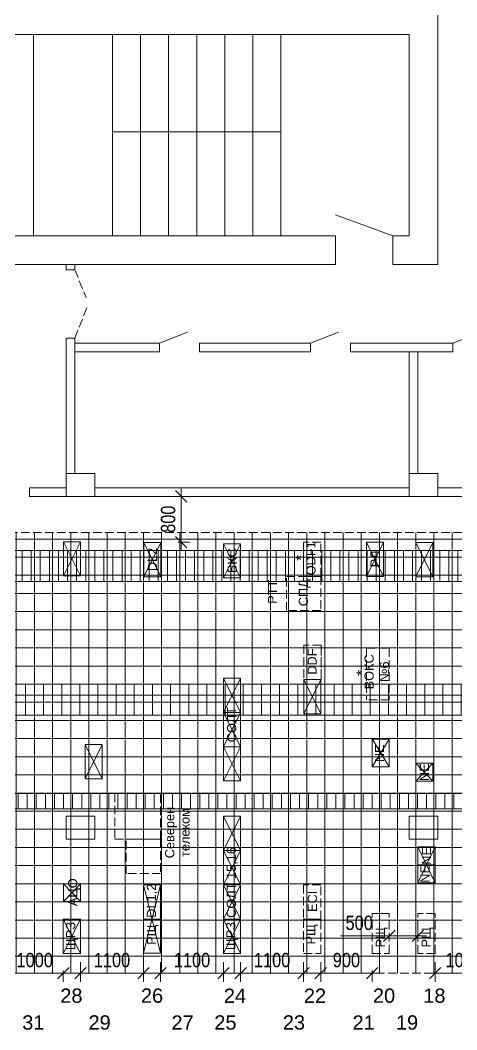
# Model space of a CAD drawing. Header units: millimetres. Extents: x 529148 to 753234, y -6155083 to -118574.
# Drawn here: x 654119 to 661754, y -159719 to -142049 of the extents above; entities that cross this region are included whole.
import ezdxf

# ---------------------------------------------------------------- set-up
doc = ezdxf.new("R2010")
doc.units = ezdxf.units.MM
doc.linetypes.add('GOST2.303 4', pattern=[7, 5, -2, 0])
doc.linetypes.add('ГОСТ 2.303 4', pattern=[7, 5, -2, 0])
for name, color, linetype, lineweight in [('оборудование', 7, 'Continuous', 60), ('Размеры план', 5, 'Continuous', 5), ('Стены', 250, 'Continuous', 20)]:
    doc.layers.add(name, color=color, linetype=linetype, lineweight=lineweight)
doc.styles.add('17_Standard 2.5', font='ARIALN.TTF', dxfattribs={"height": 250})
doc.styles.add('Arial Cyr', font='arial.ttf')
doc.dimstyles.get("Standard").update_dxf_attribs({"dimtxt": 2.5, "dimasz": 2, "dimexe": 1.5, "dimexo": 3, "dimgap": 1, "dimtad": 1, "dimtoh": 1, "dimdec": 0, "dimrnd": 1, "dimzin": 0, "dimdsep": 46, "dimtxsty": '17_Standard 2.5', "dimblk": 'OBLIQUE', "dimcen": 2, "dimdle": 1.5, "dimclrd": 5, "dimclre": 5, "dimclrt": 5, "dimadec": 0, "dimazin": 0, "dimtfac": 1, "dimtdec": 0, "dimtofl": 0, "dimtmove": 0, "dimatfit": 3, "dimldrblk": 'OBLIQUE', "dimfxl": 1, "dimtolj": 1, "dimtzin": 0, "dimlwd": 5, "dimlwe": 5, "dimarcsym": 0})

# ---------------------------------------------------------------- blocks, each defined once
blk = doc.blocks.new('_Oblique')
at = {"color": 0, "linetype": 'ByBlock', "lineweight": -2}
blk.add_line((-0.5, -0.5), (0.5, 0.5), dxfattribs=at)
blk = doc.blocks.new('*D452')
at = {"layer": 'Defpoints', "color": 0, "transparency": 16777216}
for p in [(656573.572558, -158233.852485), (657673.572558, -158233.852485), (656573.572558, -158727.786385)]:
    blk.add_point(p, dxfattribs=at)
at = {"layer": 'Стены', "color": 5, "linetype": 'Continuous', "lineweight": 5, "transparency": 16777216}
for p, q in [((656573.572558, -158533.852485), (656573.572558, -158877.786385)), ((657673.572558, -158533.852485), (657673.572558, -158877.786385)), ((657823.572558, -158727.786385), (656423.572558, -158727.786385))]:
    blk.add_line(p, q, dxfattribs=at)
at = {"layer": 'Стены', "color": 5, "lineweight": 5, "transparency": 16777216, "xscale": 200, "yscale": 200, "zscale": 200, "rotation": 180}
blk.add_blockref('_Oblique', (656573.572558, -158727.786385), dxfattribs=at)
at = {"layer": 'Стены', "color": 5, "lineweight": 5, "transparency": 16777216, "xscale": 200, "yscale": 200, "zscale": 200}
blk.add_blockref('_Oblique', (657673.572558, -158727.786385), dxfattribs=at)
at = {"layer": 'Стены', "color": 5, "linetype": 'Continuous', "lineweight": 20, "transparency": 16777216, "insert": (657123.572558, -158500.158757), "char_height": 250, "attachment_point": 5, "style": '17_Standard 2.5'}
blk.add_mtext('\\A1;1100', dxfattribs=at)
blk = doc.blocks.new('*D453')
at = {"layer": 'Defpoints', "color": 0, "transparency": 16777216}
for p in [(655173.572558, -158233.852485), (656273.572558, -158382.552882), (655173.572558, -158727.786385)]:
    blk.add_point(p, dxfattribs=at)
at = {"layer": 'Стены', "color": 5, "linetype": 'Continuous', "lineweight": 5, "ltscale": 100, "transparency": 16777216}
for p, q in [((655173.572558, -158533.852485), (655173.572558, -158877.786385)), ((656423.572558, -158727.786385), (655023.572558, -158727.786385)), ((656273.572558, -158682.552882), (656273.572558, -158877.786385))]:
    blk.add_line(p, q, dxfattribs=at)
at = {"layer": 'Стены', "color": 5, "lineweight": 5, "transparency": 16777216, "xscale": 200, "yscale": 200, "zscale": 200, "rotation": 180}
blk.add_blockref('_Oblique', (655173.572558, -158727.786385), dxfattribs=at)
at = {"layer": 'Стены', "color": 5, "lineweight": 5, "transparency": 16777216, "xscale": 200, "yscale": 200, "zscale": 200}
blk.add_blockref('_Oblique', (656273.572558, -158727.786385), dxfattribs=at)
at = {"layer": 'Стены', "color": 5, "linetype": 'Continuous', "lineweight": 20, "transparency": 16777216, "insert": (655723.572558, -158500.158757), "char_height": 250, "attachment_point": 5, "style": '17_Standard 2.5'}
blk.add_mtext('\\A1;1100', dxfattribs=at)
blk = doc.blocks.new('*D454')
at = {"layer": 'Defpoints', "color": 0, "transparency": 16777216}
for p in [(657973.572558, -158233.852485), (659073.572558, -158233.852485), (657973.572558, -158727.786385)]:
    blk.add_point(p, dxfattribs=at)
at = {"layer": 'Стены', "color": 5, "linetype": 'Continuous', "lineweight": 5, "transparency": 16777216}
for p, q in [((657973.572558, -158533.852485), (657973.572558, -158877.786385)), ((659073.572558, -158533.852485), (659073.572558, -158877.786385)), ((659223.572558, -158727.786385), (657823.572558, -158727.786385))]:
    blk.add_line(p, q, dxfattribs=at)
at = {"layer": 'Стены', "color": 5, "lineweight": 5, "transparency": 16777216, "xscale": 200, "yscale": 200, "zscale": 200, "rotation": 180}
blk.add_blockref('_Oblique', (657973.572558, -158727.786385), dxfattribs=at)
at = {"layer": 'Стены', "color": 5, "lineweight": 5, "transparency": 16777216, "xscale": 200, "yscale": 200, "zscale": 200}
blk.add_blockref('_Oblique', (659073.572558, -158727.786385), dxfattribs=at)
at = {"layer": 'Стены', "color": 5, "linetype": 'Continuous', "lineweight": 20, "transparency": 16777216, "insert": (658523.572558, -158500.158757), "char_height": 250, "attachment_point": 5, "style": '17_Standard 2.5'}
blk.add_mtext('\\A1;1100', dxfattribs=at)
blk = doc.blocks.new('*D455')
at = {"layer": 'Defpoints', "color": 0, "transparency": 16777216}
for p in [(659373.572558, -158233.852485), (660273.572558, -158382.552882), (659373.572558, -158727.786385)]:
    blk.add_point(p, dxfattribs=at)
at = {"layer": 'Стены', "color": 5, "linetype": 'Continuous', "lineweight": 5, "transparency": 16777216}
for p, q in [((659373.572558, -158533.852485), (659373.572558, -158877.786385)), ((660423.572558, -158727.786385), (659223.572558, -158727.786385)), ((660273.572558, -158682.552882), (660273.572558, -158877.786385))]:
    blk.add_line(p, q, dxfattribs=at)
at = {"layer": 'Стены', "color": 5, "lineweight": 5, "transparency": 16777216, "xscale": 200, "yscale": 200, "zscale": 200, "rotation": 180}
blk.add_blockref('_Oblique', (659373.572558, -158727.786385), dxfattribs=at)
at = {"layer": 'Стены', "color": 5, "lineweight": 5, "transparency": 16777216, "xscale": 200, "yscale": 200, "zscale": 200}
blk.add_blockref('_Oblique', (660273.572558, -158727.786385), dxfattribs=at)
at = {"layer": 'Стены', "color": 5, "linetype": 'Continuous', "lineweight": 20, "transparency": 16777216, "insert": (659823.572558, -158500.158757), "char_height": 250, "attachment_point": 5, "style": '17_Standard 2.5'}
blk.add_mtext('\\A1;900', dxfattribs=at)
blk = doc.blocks.new('*D461')
at = {"layer": 'Defpoints', "color": 0, "transparency": 16777216}
for p in [(653872.322954, -158382.552882), (654872.322954, -158382.552882), (654872.322954, -158727.786385)]:
    blk.add_point(p, dxfattribs=at)
at = {"layer": 'Стены', "color": 5, "linetype": 'Continuous', "lineweight": 5, "ltscale": 100, "transparency": 16777216}
for p, q in [((653722.322954, -158727.786385), (655022.322954, -158727.786385)), ((653872.322954, -158682.552882), (653872.322954, -158877.786385)), ((654872.322954, -158682.552882), (654872.322954, -158877.786385))]:
    blk.add_line(p, q, dxfattribs=at)
at = {"layer": 'Стены', "color": 5, "lineweight": 5, "transparency": 16777216, "xscale": 200, "yscale": 200, "zscale": 200, "rotation": 180}
blk.add_blockref('_Oblique', (653872.322954, -158727.786385), dxfattribs=at)
at = {"layer": 'Стены', "color": 5, "lineweight": 5, "transparency": 16777216, "xscale": 200, "yscale": 200, "zscale": 200}
blk.add_blockref('_Oblique', (654872.322954, -158727.786385), dxfattribs=at)
at = {"layer": 'Стены', "color": 5, "linetype": 'Continuous', "lineweight": 20, "transparency": 16777216, "insert": (654372.322954, -158500.158757), "char_height": 250, "attachment_point": 5, "style": '17_Standard 2.5'}
blk.add_mtext('\\A1;1000', dxfattribs=at)
blk = doc.blocks.new('*D463')
at = {"layer": 'Defpoints', "color": 0, "transparency": 16777216}
for p in [(660573.572558, -158076.180283), (660573.572558, -158233.852485), (661073.572558, -158372.53113)]:
    blk.add_point(p, dxfattribs=at)
at = {"layer": 'Стены', "color": 5, "linetype": 'Continuous', "lineweight": 5, "transparency": 16777216}
for p, q in [((660573.572558, -157933.852485), (660573.572558, -157926.180283)), ((661073.572558, -158072.53113), (661073.572558, -157926.180283)), ((660573.572558, -158076.180283), (659720.869856, -158076.180283)), ((661223.572558, -158076.180283), (660573.572558, -158076.180283))]:
    blk.add_line(p, q, dxfattribs=at)
at = {"layer": 'Стены', "color": 5, "lineweight": 5, "transparency": 16777216, "xscale": 200, "yscale": 200, "zscale": 200, "rotation": 180}
blk.add_blockref('_Oblique', (660573.572558, -158076.180283), dxfattribs=at)
at = {"layer": 'Стены', "color": 5, "lineweight": 5, "transparency": 16777216, "xscale": 200, "yscale": 200, "zscale": 200}
blk.add_blockref('_Oblique', (661073.572558, -158076.180283), dxfattribs=at)
at = {"layer": 'Стены', "color": 5, "linetype": 'Continuous', "lineweight": 20, "transparency": 16777216, "insert": (660047.221207, -157848.552655), "char_height": 250, "attachment_point": 5, "style": '17_Standard 2.5'}
blk.add_mtext('\\A1;500', dxfattribs=at)
blk = doc.blocks.new('*D464')
at = {"layer": 'Defpoints', "color": 0, "transparency": 16777216}
for p in [(661373.572558, -158233.852485), (662373.572558, -158382.552882), (661373.572558, -158727.786385)]:
    blk.add_point(p, dxfattribs=at)
at = {"layer": 'Стены', "color": 5, "linetype": 'Continuous', "lineweight": 5, "transparency": 16777216}
for p, q in [((661373.572558, -158533.852485), (661373.572558, -158877.786385)), ((662523.572558, -158727.786385), (661223.572558, -158727.786385)), ((662373.572558, -158682.552882), (662373.572558, -158877.786385))]:
    blk.add_line(p, q, dxfattribs=at)
at = {"layer": 'Стены', "color": 5, "lineweight": 5, "transparency": 16777216, "xscale": 200, "yscale": 200, "zscale": 200, "rotation": 180}
blk.add_blockref('_Oblique', (661373.572558, -158727.786385), dxfattribs=at)
at = {"layer": 'Стены', "color": 5, "lineweight": 5, "transparency": 16777216, "xscale": 200, "yscale": 200, "zscale": 200}
blk.add_blockref('_Oblique', (662373.572558, -158727.786385), dxfattribs=at)
at = {"layer": 'Стены', "color": 5, "linetype": 'Continuous', "lineweight": 20, "transparency": 16777216, "insert": (661873.572558, -158500.158757), "char_height": 250, "attachment_point": 5, "style": '17_Standard 2.5'}
blk.add_mtext('\\A1;1000', dxfattribs=at)
blk = doc.blocks.new('*D472')
at = {"layer": 'Defpoints', "color": 0, "transparency": 16777216}
for p in [(656574, -150383), (656934, -150383), (656574, -151183)]:
    blk.add_point(p, dxfattribs=at)
at = {"layer": 'Стены', "color": 5, "linetype": 'Continuous', "lineweight": 5, "ltscale": 100, "transparency": 16777216}
for p, q in [((656934, -151333), (656934, -150233)), ((656874, -150383), (657084, -150383)), ((656874, -151183), (657084, -151183))]:
    blk.add_line(p, q, dxfattribs=at)
at = {"layer": 'Стены', "color": 5, "lineweight": 5, "transparency": 16777216, "xscale": 200, "yscale": 200, "zscale": 200}
for p, rotation in [((656934, -150383), 90), ((656934, -151183), 270)]:
    blk.add_blockref('_Oblique', p, dxfattribs=dict(at, rotation=rotation))
at = {"layer": 'Стены', "color": 5, "linetype": 'Continuous', "lineweight": 20, "transparency": 16777216, "insert": (656706, -150783), "char_height": 250, "attachment_point": 5, "rotation": 90, "style": '17_Standard 2.5'}
blk.add_mtext('\\A1;800', dxfattribs=at)

msp = doc.modelspace()

# ---------------------------------------------------------------- hatches: boundary and pattern name
at = {"layer": 'оборудование', "linetype": 'Continuous', "lineweight": 5}
h = msp.add_hatch(dxfattribs=at)
h.set_pattern_fill('ANSI37', color=8, scale=100, angle=45)
h.paths.add_polyline_path([(644893.6, -151015.3), (671412.2, -151015.3), (671412.2, -158727.8), (644893.6, -158727.8)])
at = {"layer": 'оборудование', "linetype": 'Continuous', "lineweight": 20}
h = msp.add_hatch(dxfattribs=at)
h.set_pattern_fill('LINE', color=256, scale=50, angle=270)
h.set_pattern_definition([(270, (1316457.71, -308271), (158.75, -7e-14), [])])
h.paths.add_polyline_path([(673630, -151330.9), (673630, -151874.5), (645460, -151874.5), (645460, -151330.9)])
h = msp.add_hatch(dxfattribs=at)
h.set_pattern_fill('LINE', color=256, scale=50, angle=90)
h.set_pattern_definition([(90, (0, 2729.44), (-158.75, 1e-14), [])])
h.paths.add_polyline_path([(645323.6, -154210.7), (645323.6, -153667.1), (671168.5, -153667.1), (671168.5, -154210.7)])
h = msp.add_hatch(dxfattribs=at)
h.set_pattern_fill('LINE', color=256, scale=50, angle=90)
h.set_pattern_definition([(90, (350, 2729.44), (-158.75, 1e-14), [])])
h.paths.add_polyline_path([(670820, -155850), (645323.6, -155850), (645323.6, -155582.6), (670820, -155582.6)])

# ---------------------------------------------------------------- linework, layer by layer
at = {"layer": 'оборудование', "color": 0, "linetype": 'Continuous', "lineweight": 20}
for p, q in [((655175.1, -151776.6), (654875.1, -151176.6)), ((655175.1, -151176.6), (655175.1, -151776.6)), ((656278.9, -151791.8), (656578.9, -151191.8)), ((656578.9, -151791.8), (656278.9, -151191.8)), ((656578.9, -151191.8), (656578.9, -151791.8)), ((657673.5, -151811.6), (657973.5, -151211.6)), ((657973.5, -151811.6), (657673.5, -151211.6)), ((657973.5, -151211.6), (657973.5, -151811.6)), ((660173.6, -151782.6), (660473.6, -151182.6)), ((660473.6, -151782.6), (660173.6, -151182.6)), ((660473.6, -151182.6), (660473.6, -151782.6)), ((661035.9, -151791.6), (661335.9, -151191.6)), ((661335.9, -151791.6), (661035.9, -151191.6)), ((661335.9, -151191.6), (661335.9, -151791.6)), ((657673.5, -154164.2), (657973.5, -153564.2)), ((657973.5, -154164.2), (657673.5, -153564.2)), ((657973.5, -153564.2), (657973.5, -154164.2)), ((657673.5, -154764.2), (657973.5, -154164.2)), ((657973.5, -154764.2), (657673.5, -154164.2)), ((657973.5, -154164.2), (657973.5, -154764.2)), ((655253.5, -155324.7), (655553.5, -154724.7)), ((655553.5, -155324.7), (655253.5, -154724.7)), ((655553.5, -154724.7), (655553.5, -155324.7)), ((657673.5, -155364.2), (657973.5, -154764.2)), ((657973.5, -155364.2), (657673.5, -154764.2)), ((657973.5, -154764.2), (657973.5, -155364.2)), ((660573.6, -154635.2), (660273.6, -154624.5)), ((660273.6, -154624.5), (660573.6, -155115.9)), ((660273.6, -155115.9), (660573.6, -154635.2)), ((661035.9, -155366.1), (661335.9, -155054.4)), ((661335.9, -155366.1), (661035.9, -155054.4)), ((661335.9, -155054.4), (661335.9, -155366.1)), ((657673.6, -156582.6), (657973.6, -155982.6)), ((657973.6, -156582.6), (657673.6, -155982.6)), ((657973.6, -155982.6), (657973.6, -156582.6)), ((661073, -157144.4), (661373.6, -156518.8)), ((661373, -157144.4), (661073.6, -156518.8)), ((661373.6, -156518.8), (661373, -157144.4)), ((657673.6, -157182.6), (657973.6, -156582.6)), ((657973.6, -157182.6), (657673.6, -156582.6)), ((657973.6, -156582.6), (657973.6, -157182.6)), ((656273.6, -158380.4), (656573.6, -157180.4)), ((656573.6, -157180.4), (656273.6, -157180.4)), ((656273.6, -157180.4), (656573.6, -158380.4)), ((657673.6, -157782.6), (657973.6, -157182.6)), ((657973.6, -157782.6), (657673.6, -157182.6)), ((657973.6, -157182.6), (657973.6, -157782.6)), ((654872.3, -158382.6), (655172.3, -157782.6)), ((655172.3, -158382.6), (654872.3, -157782.6)), ((655172.3, -157782.6), (655172.3, -158382.6)), ((657673.6, -158382.6), (657973.6, -157782.6)), ((657973.6, -158382.6), (657673.6, -157782.6)), ((657973.6, -157782.6), (657973.6, -158382.6))]:
    msp.add_line(p, q, dxfattribs=at)
at = {"layer": 'оборудование', "linetype": 'Continuous', "lineweight": 20}
for p, q in [((654875.1, -151776.6), (655175.1, -151176.6)), ((659076.5, -154190.6), (659376.5, -153590.6)), ((659376.5, -154190.6), (659076.5, -153590.6)), ((659376.5, -153590.6), (659376.5, -154190.6)), ((671171, -153862.2), (645326.1, -153862.2)), ((654875.1, -157474.8), (655172.6, -157163.9)), ((655172.6, -157474.8), (654875.1, -157163.9)), ((655172.6, -157163.9), (655172.6, -157474.8))]:
    msp.add_line(p, q, dxfattribs=at)
at = {"layer": 'оборудование', "color": 0, "linetype": 'Continuous', "lineweight": 20}
for points in [[(654875.1, -151776.6), (655175.1, -151776.6), (655175.1, -151176.6), (654875.1, -151176.6)], [(656278.9, -151791.8), (656578.9, -151791.8), (656578.9, -151191.8), (656278.9, -151191.8)], [(657673.5, -151811.6), (657973.5, -151811.6), (657973.5, -151211.6), (657673.5, -151211.6)], [(660173.6, -151782.6), (660473.6, -151782.6), (660473.6, -151182.6), (660173.6, -151182.6)], [(661035.9, -151791.6), (661335.9, -151791.6), (661335.9, -151191.6), (661035.9, -151191.6)], [(657673.5, -154164.2), (657973.5, -154164.2), (657973.5, -153564.2), (657673.5, -153564.2)], [(659076.5, -154190.6), (659376.5, -154190.6), (659376.5, -153590.6), (659076.5, -153590.6)], [(657673.5, -154764.2), (657973.5, -154764.2), (657973.5, -154164.2), (657673.5, -154164.2)], [(655253.5, -155324.7), (655553.5, -155324.7), (655553.5, -154724.7), (655253.5, -154724.7)], [(657673.5, -155364.2), (657973.5, -155364.2), (657973.5, -154764.2), (657673.5, -154764.2)], [(660273.6, -154635.2), (660573.6, -154635.2), (660573.6, -155115.9), (660273.6, -155115.9)], [(661035.9, -155054.4), (661335.9, -155054.4), (661335.9, -155366.1), (661035.9, -155366.1)], [(657673.6, -156582.6), (657973.6, -156582.6), (657973.6, -155982.6), (657673.6, -155982.6)], [(661073.6, -156518.8), (661373.6, -156518.8), (661373.6, -156830.4), (661073.6, -156830.4)], [(657673.6, -157182.6), (657973.6, -157182.6), (657973.6, -156582.6), (657673.6, -156582.6)], [(661073, -156832.7), (661373, -156832.7), (661373, -157144.4), (661073, -157144.4)], [(656273.6, -157780.4), (656573.6, -157780.4), (656573.6, -157180.4), (656273.6, -157180.4)], [(657673.6, -157782.6), (657973.6, -157782.6), (657973.6, -157182.6), (657673.6, -157182.6)], [(654872.3, -158382.6), (655172.3, -158382.6), (655172.3, -157782.6), (654872.3, -157782.6)], [(656273.6, -158380.4), (656573.6, -158380.4), (656573.6, -157780.4), (656273.6, -157780.4)], [(657673.6, -158382.6), (657973.6, -158382.6), (657973.6, -157782.6), (657673.6, -157782.6)]]:
    msp.add_lwpolyline(points, close=True, dxfattribs=at)
at = {"layer": 'оборудование', "linetype": 'Continuous', "lineweight": 20}
for points in [[(673630, -151874.5), (645460, -151874.5), (645460, -151330.9), (673630, -151330.9)], [(645323.6, -153667.1), (671168.5, -153667.1), (671168.5, -154210.7), (645323.6, -154210.7)], [(645323.6, -155582.6), (670820, -155582.6), (670820, -155850), (645323.6, -155850)], [(654875.1, -157163.9), (655172.6, -157163.9), (655172.6, -157474.8), (654875.1, -157474.8)]]:
    msp.add_lwpolyline(points, close=True, dxfattribs=at)
at = {"layer": 'Размеры план', "color": 0, "linetype": 'ГОСТ 2.303 4', "lineweight": 20, "ltscale": 30}
for p, q in [((655073.6, -146416), (655269.4, -146902.4)), ((655073.6, -147616), (655294.6, -147053.8)), ((654283.6, -150382.6), (654283.6, -150232.6))]:
    msp.add_line(p, q, dxfattribs=at)
at = {"layer": 'Размеры план', "color": 3, "linetype": 'GOST2.303 4', "lineweight": 20, "ltscale": 30}
for p, q in [((658773.6, -152382.6), (658773.6, -151782.6)), ((658773.6, -151782.6), (659373.6, -151782.6)), ((659373.6, -151782.6), (659373.6, -152382.6)), ((659373.6, -152382.6), (658773.6, -152382.6)), ((659380.6, -152986.4), (659380.6, -153586.4)), ((660173.6, -153042.6), (660573.6, -153042.6)), ((660173.6, -153042.6), (660173.6, -153942.6)), ((660573.6, -153042.6), (660573.6, -153942.6)), ((660573.6, -153942.6), (660173.6, -153942.6)), ((659373.6, -157182.5), (659073.6, -157182.5)), ((660273.6, -158382.6), (660273.6, -157682.6)), ((660573.6, -158382.6), (660573.6, -157682.6)), ((661073.6, -158382.6), (661073.6, -157682.6)), ((661373.6, -158382.6), (661373.6, -157682.6)), ((660273.6, -158382.6), (660573.6, -158382.6)), ((661373.6, -158382.6), (661073.6, -158382.6))]:
    msp.add_line(p, q, dxfattribs=at)
at = {"layer": 'Размеры план', "color": 1, "linetype": 'GOST2.303 4', "lineweight": 20, "ltscale": 30}
for p, q in [((656573.6, -155582.6), (655773.6, -155582.6)), ((655773.6, -155582.6), (655773.6, -156382.6)), ((656573.6, -156382.6), (656573.6, -155582.6)), ((655773.6, -156382.6), (656573.6, -156382.6)), ((655973.6, -156982.6), (655973.6, -156382.6)), ((656573.6, -156382.6), (656573.6, -156982.6)), ((656573.6, -156982.6), (655973.6, -156982.6))]:
    msp.add_line(p, q, dxfattribs=at)
at = {"layer": 'Размеры план', "color": 0, "linetype": 'Continuous', "lineweight": 20}
for p, q in [((655973.6, -156382.6), (656573.6, -156382.6)), ((660573.6, -157682.6), (660273.6, -157682.6)), ((660573.6, -157682.6), (660273.6, -157682.6)), ((660573.6, -157682.6), (660273.6, -157682.6)), ((660573.6, -157682.6), (660273.6, -157682.6)), ((660573.6, -157682.6), (660273.6, -157682.6)), ((660573.6, -157682.6), (660273.6, -157682.6)), ((660573.6, -157682.6), (660273.6, -157682.6)), ((660573.6, -157682.6), (660273.6, -157682.6))]:
    msp.add_line(p, q, dxfattribs=at)
at = {"layer": 'Размеры план', "color": 3, "linetype": 'Continuous', "lineweight": 20}
msp.add_line((660273.6, -157682.6), (660573.6, -157682.6), dxfattribs=at)
at = {"layer": 'Размеры план', "color": 3, "linetype": 'ГОСТ 2.303 4', "lineweight": 20, "ltscale": 30}
msp.add_line((661373.6, -157682.6), (661073.6, -157682.6), dxfattribs=at)
at = {"layer": 'Размеры план', "color": 0, "linetype": 'ГОСТ 2.303 4', "lineweight": 20, "ltscale": 30}
msp.add_lwpolyline([(644893.6, -151015.3), (671412.2, -151015.3), (671412.2, -158727.8), (644893.6, -158727.8)], close=True, dxfattribs=at)
at = {"layer": 'Размеры план', "color": 3, "linetype": 'GOST2.303 4', "lineweight": 20, "ltscale": 30}
for points in [[(659073.6, -151782.6), (659373.6, -151782.6), (659373.6, -151182.6), (659073.6, -151182.6)], [(659080.6, -153586.4), (659380.6, -153586.4), (659380.6, -152986.4), (659080.6, -152986.4)], [(659073.6, -157782.5), (659373.6, -157782.5), (659373.6, -157182.5), (659073.6, -157182.5)], [(659073.6, -158382.6), (659373.6, -158382.6), (659373.6, -157782.6), (659073.6, -157782.6)]]:
    msp.add_lwpolyline(points, close=True, dxfattribs=at)
at = {"layer": 'Стены', "color": 0, "linetype": 'Continuous', "lineweight": 20, "ltscale": 100}
for p, q in [((661423.6, -145715.9), (661423.6, -141799.2)), ((660923.6, -142299.2), (653923.6, -142299.2)), ((654352.2, -142299.2), (654352.2, -145822.6)), ((655732.2, -142299.2), (655732.2, -145822.6)), ((656223, -142299.2), (656223, -145822.6)), ((656713.9, -142299.2), (656713.9, -145822.6)), ((657204.8, -142299.2), (657204.8, -145822.6)), ((657695.6, -142299.2), (657695.6, -145822.6)), ((658186.5, -142299.2), (658186.5, -145822.6)), ((658677.4, -142299.2), (658677.4, -145822.6)), ((660923.6, -145822.6), (660923.6, -142299.2)), ((661423.6, -146322.6), (661423.6, -142299.2)), ((655732.2, -144002.6), (658677.4, -144002.6)), ((660634.6, -145822.6), (659634.6, -145456)), ((644740.3, -145822.6), (659634.6, -145822.6)), ((659634.6, -145822.6), (659634.6, -146322.6)), ((660634.6, -145822.6), (660634.6, -146322.6)), ((660634.6, -145822.6), (660923.6, -145822.6)), ((648143.6, -146322.6), (659634.6, -146322.6)), ((654923.6, -146416), (654923.6, -146322.6)), ((654923.6, -146416), (655073.6, -146416)), ((655073.6, -146416), (655073.6, -146322.6)), ((660634.6, -146322.6), (661423.6, -146322.6)), ((656556.4, -147702.6), (657042.8, -147506.7)), ((659197.1, -147702.6), (659683.5, -147506.7)), ((661686.4, -147702.6), (662172.8, -147506.7)), ((654923.6, -150232.6), (654923.6, -147616)), ((654923.6, -147616), (655073.6, -147616)), ((655073.6, -149982.6), (655073.6, -147616)), ((655073.6, -147702.6), (656556.4, -147702.6)), ((656556.4, -147852.6), (656556.4, -147702.6)), ((657256.4, -147852.6), (657256.4, -147702.6)), ((657256.4, -147702.6), (659197.1, -147702.6)), ((659197.1, -147852.6), (659197.1, -147702.6)), ((659897.1, -147852.6), (659897.1, -147702.6)), ((659897.1, -147702.6), (661686.4, -147702.6)), ((661686.4, -147852.6), (661686.4, -147702.6)), ((655073.6, -147852.6), (656556.4, -147852.6)), ((657256.4, -147852.6), (659197.1, -147852.6)), ((659897.1, -147852.6), (661686.4, -147852.6)), ((660923.6, -147852.6), (660923.6, -149982.6)), ((661073.6, -147852.6), (661073.6, -149982.6)), ((655423.6, -149982.6), (654923.6, -149982.6)), ((654923.6, -150382.6), (654923.6, -149982.6)), ((655423.6, -150382.6), (655423.6, -149982.6)), ((661423.6, -149982.6), (660923.6, -149982.6)), ((660923.6, -150382.6), (660923.6, -149982.6)), ((661423.6, -150382.6), (661423.6, -149982.6)), ((661423.6, -150232.6), (661423.6, -149982.6)), ((654923.6, -150232.6), (654283.6, -150232.6)), ((660923.6, -150232.6), (655423.6, -150232.6)), ((663273.6, -150232.6), (661423.6, -150232.6)), ((663273.6, -150382.6), (654283.6, -150382.6)), ((655423.6, -150382.6), (654923.6, -150382.6)), ((658073.6, -150382.6), (657073.6, -150382.6)), ((661423.6, -150382.6), (660923.6, -150382.6)), ((655423.6, -155982.6), (654923.6, -155982.6)), ((654923.6, -156382.6), (654923.6, -155982.6)), ((655423.6, -156382.6), (655423.6, -155982.6)), ((661423.6, -155982.6), (660923.6, -155982.6)), ((660923.6, -156382.6), (660923.6, -155982.6)), ((661423.6, -156382.6), (661423.6, -155982.6)), ((655423.6, -156382.6), (654923.6, -156382.6)), ((661423.6, -156382.6), (660923.6, -156382.6))]:
    msp.add_line(p, q, dxfattribs=at)

# ---------------------------------------------------------------- texts
at = {"layer": 'оборудование', "color": 0, "linetype": 'Continuous', "lineweight": 20, "insert": (660400.9, -154880.5), "char_height": 160, "width": 1235.359, "attachment_point": 5, "rotation": 90, "style": 'Arial Cyr'}
msp.add_mtext('NE', dxfattribs=at)
at = {"layer": 'Размеры план', "color": 3, "linetype": 'GOST2.303 4', "lineweight": 20, "ltscale": 30, "char_height": 160, "width": 1235.359, "attachment_point": 5, "rotation": 90, "style": 'Arial Cyr'}
for s, insert in [('PTT', (658530.3, -152052.1)), ('DDF', (659223.3, -153274.8)), ('{\\fArial|b0|i0|c204|p34;ВОКС\\P№6}', (660354.3, -153453.4)), ('ECI', (659228.7, -157470.7))]:
    msp.add_mtext(s, dxfattribs=dict(at, insert=insert))
at = {"layer": 'Стены', "color": 3, "linetype": 'Continuous', "lineweight": 20, "char_height": 160, "width": 1235.359, "attachment_point": 5, "rotation": 90, "style": 'Arial Cyr'}
for s, insert in [('ODF1', (659203.5, -151467.2)), ('СПД', (659093.7, -152069.1)), ('РЩ', (659223.1, -158047.5)), ('РЩ', (660440.7, -158099.1)), ('РЩ', (661240.7, -158099.1))]:
    msp.add_mtext(s, dxfattribs=dict(at, insert=insert))
at = {"layer": 'Стены', "color": 0, "linetype": 'Continuous', "lineweight": 20, "attachment_point": 5, "rotation": 90, "style": 'Arial Cyr'}
for s, insert, char_height, width in [('DL2', (656430.6, -151487.2), 160, 1235.359), ('{\\fArial|b0|i0|c204|p34;ВКС}', (657825.2, -151507), 160, 1235.359), ('*', (659030.8, -151457.5), 200, 250.026), ('{\\fArial|b0|i0|c204|p34;РЛ}', (660325.2, -151478), 160, 1235.359), ('*', (660095.8, -153470.9), 200, 250.026), ('{\\fArial|b0|i0|c204|p34;СОЛТ}', (657817.7, -154377.8), 160, 1235.359), ('NE', (661187.2, -155211), 160, 1235.359), ('{\\fArial|b0|i0|c204|p34;СОЛТ 15,16}', (657825.2, -157140), 160, 1235.359), ('NE', (661224.9, -156675.3), 160, 1235.359), ('NE', (661197.5, -156990.2), 160, 1235.359), ('{\\fArial|b0|i0|c204|p34;АЦО}', (655059.3, -157311.5), 160, 1235.359), ('DL1,2', (656427.3, -157459.8), 160, 1235.359), ('{\\fArial|b0|i0|c204|p34;ЩРЗ}', (655024, -158078), 160, 1235.359), ('РЩ', (656437.6, -158053.3), 160, 1235.359), ('{\\fArial|b0|i0|c204|p34;ЩРЗ}', (657825.2, -158078), 160, 1235.359)]:
    msp.add_mtext(s, dxfattribs=dict(at, insert=insert, char_height=char_height, width=width))
at = {"layer": 'Стены', "color": 1, "linetype": 'Continuous', "lineweight": 20, "insert": (656867.9, -156266.4), "char_height": 160, "width": 1235.359, "attachment_point": 5, "rotation": 90, "style": 'Arial Cyr'}
msp.add_mtext('Северен телеком', dxfattribs=at)
at = {"layer": 'Стены', "color": 0, "linetype": 'Continuous', "lineweight": 20, "char_height": 250, "attachment_point": 5, "style": 'Arial Cyr'}
for s, insert, width in [('28', (655013.7, -159122.9), 573.081), ('26', (656424.4, -159122.9), 573.081), ('24', (657874.4, -159122.9), 573.081), ('22', (659274.4, -159122.9), 573.081), ('20', (660481.3, -159122.9), 573.081), ('18', (661361.6, -159122.9), 573.081), ('31', (654348.5, -159592.3), 573.081), ('29', (655506.9, -159592.3), 662.359), ('27', (656958.3, -159592.3), 573.081), ('25', (657707.4, -159592.3), 573.081), ('23', (658905.8, -159592.3), 573.081), ('21', (660124.3, -159592.3), 573.081), ('19', (660883.3, -159592.3), 573.081)]:
    msp.add_mtext(s, dxfattribs=dict(at, insert=insert, width=width))

# ---------------------------------------------------------------- dimensions: what is measured, and where the dimension line sits
at = {"layer": 'Стены', "color": 0, "linetype": 'Continuous', "lineweight": 20, "ltscale": 100}
for base, p1, p2, angle, picture, middle in [((656934, -150382.6), (656573.6, -151182.6), (656573.6, -150382.6), 270, '*D472', (656706.4, -150782.6)), ((655173.6, -158727.8), (656273.6, -158382.6), (655173.6, -158233.9), 180, '*D453', (655723.6, -158500.2))]:
    dim = msp.add_linear_dim(base=base, p1=p1, p2=p2, angle=angle, dimstyle='Standard', override={"dimscale": 100}, dxfattribs=at)
    dim.commit()
    dim.dimension.update_dxf_attribs({"geometry": picture, "text_midpoint": middle})
at = {"layer": 'Стены', "color": 3, "linetype": 'Continuous', "lineweight": 20}
for base, p1, p2, picture, middle in [((660573.6, -158076.2), (661073.6, -158372.5), (660573.6, -158233.9), '*D463', (660047.2, -157848.6)), ((657973.6, -158727.8), (659073.6, -158233.9), (657973.6, -158233.9), '*D454', (658523.6, -158500.2)), ((659373.6, -158727.8), (660273.6, -158382.6), (659373.6, -158233.9), '*D455', (659823.6, -158500.2)), ((661373.6, -158727.8), (662373.6, -158382.6), (661373.6, -158233.9), '*D464', (661873.6, -158500.2))]:
    dim = msp.add_linear_dim(base=base, p1=p1, p2=p2, angle=180, dimstyle='Standard', override={"dimscale": 100}, dxfattribs=at)
    dim.commit()
    dim.dimension.update_dxf_attribs({"geometry": picture, "text_midpoint": middle})
at = {"layer": 'Стены', "color": 0, "linetype": 'Continuous', "lineweight": 20}
dim = msp.add_linear_dim(base=(656573.6, -158727.8), p1=(657673.6, -158233.9), p2=(656573.6, -158233.9), angle=180, dimstyle='Standard', override={"dimscale": 100}, dxfattribs=at)
dim.commit()
dim.dimension.update_dxf_attribs({"geometry": '*D452', "text_midpoint": (657123.6, -158500.2)})
at = {"layer": 'Стены', "color": 0, "linetype": 'Continuous', "lineweight": 20, "ltscale": 100}
dim = msp.add_linear_dim(base=(654872.3, -158727.8), p1=(653872.3, -158382.6), p2=(654872.3, -158382.6), dimstyle='Standard', override={"dimscale": 100}, dxfattribs=at)
dim.commit()
dim.dimension.update_dxf_attribs({"geometry": '*D461', "text_midpoint": (654372.3, -158500.2)})

doc.saveas('drawing.dxf')
